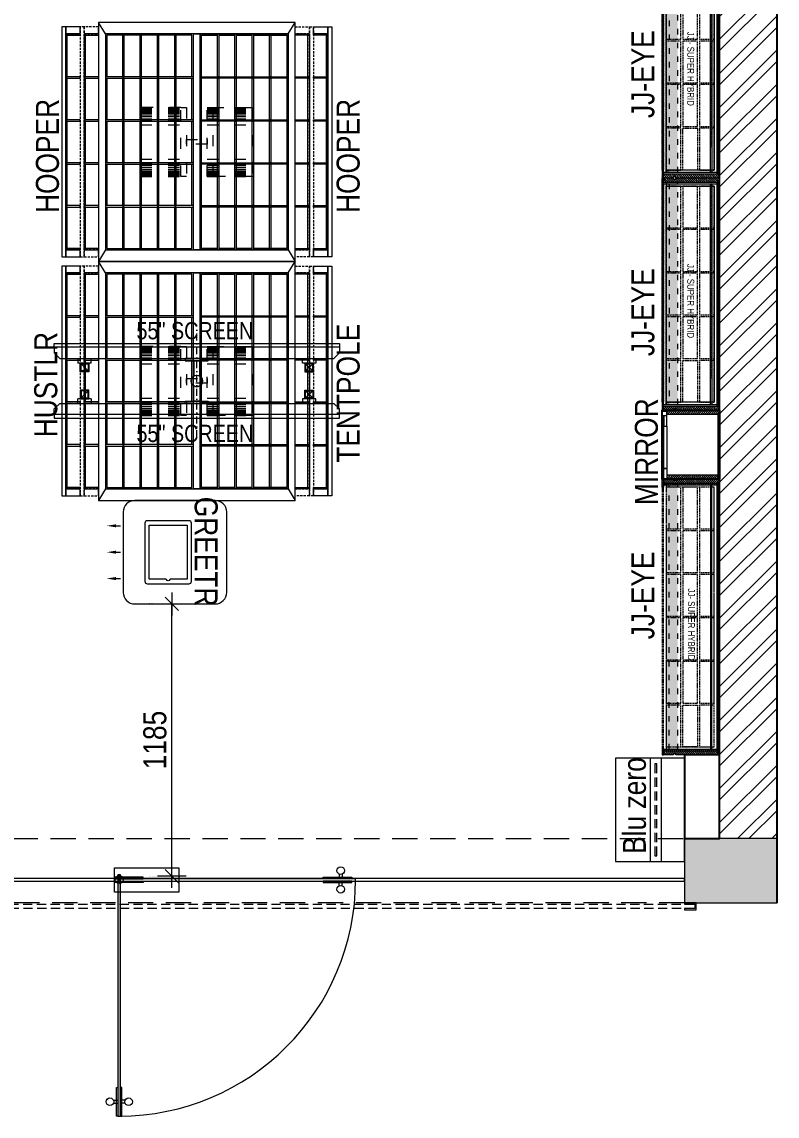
# Model space of a CAD drawing. Header units: millimetres. Extents: x 1020935 to 1026160, y 32717 to 45024.
# Drawn here: x 1022876 to 1026160, y 32717 to 37478 of the extents above; entities that cross this region are included whole.
import ezdxf

# ---------------------------------------------------------------- set-up
doc = ezdxf.new("R2010")
doc.units = ezdxf.units.MM
doc.header["$LTSCALE"] = 40
for name, pattern in [('a_p6_plan_L18$0$HIDDEN', [0.375, 0.25, -0.125]), ('ACAD_ISO03W100', [30, 12, -18]), ('D10_DASHED', [0.75, 0.5, -0.25]), ('DASHDOT2', [0.5, 0.25, -0.125, 0, -0.125]), ('DOT2', [0.125, 0, -0.125]), ('HIDDENX2', [0.75, 0.5, -0.25])]:
    doc.linetypes.add(name, pattern=pattern)
for name, color, linetype, lineweight in [('A-Glazing', 4, 'Continuous', 20), ('A-shutter', 8, 'Continuous', 18), ('beam', 90, 'Continuous', 9), ('Column', 243, 'Continuous', 9), ('column hatch', 5, 'Continuous', 0), ('glass facade', 4, 'Continuous', 5), ('Glazing', 141, 'Continuous', 15), ('LENS-DIM', 252, 'Continuous', 5), ('LENS-FURNITURE', 13, 'Continuous', 9), ('LENS-PARTITION', 21, 'Continuous', 25), ('LENS-TEXT', 31, 'Continuous', 5), ('LENS_TEXT', 31, 'Continuous', 5), ('LK-EQPMT', 3, 'Continuous', 18), ('LK-FF&E FLOOR', 1, 'Continuous', 9), ('LK-FF&E WALL', 1, 'Continuous', 9), ('LK-IT', 3, 'Continuous', 18), ('LN-ELEVATION-1', 81, 'Continuous', 13), ('LN-ELEVATION-2', 103, 'Continuous', 20), ('LN-ELEVATION-3', 125, 'a_p6_plan_L18$0$HIDDEN', 18), ('LN-ELEVATION-4', 145, 'Continuous', 13), ('LN-ELEVATION-5', 167, 'Continuous', 5), ('LN-HATCH', 251, 'Continuous', 0), ('PLANO-TXT', 252, 'Continuous', 5), ('rolling shutter', 1, 'Continuous', 5)]:
    doc.layers.add(name, color=color, linetype=linetype, lineweight=lineweight)
doc.layers.add('A-WALL', color=1, linetype='Continuous')
doc.layers.add('S-DIM', color=7, linetype='Continuous')
doc.styles.add('LK TXT', font='Gill Sans MT Condensed Regular.ttf')
doc.styles.get("Standard").update_dxf_attribs({"font": 'Gill Sans MT Condensed Regular.ttf', "height": 100})
doc.dimstyles.new('LK-MM 200', dxfattribs={"dimscale": 2000, "dimtxt": 0.05, "dimasz": 0.00025, "dimexe": 0.1, "dimexo": 0.0625, "dimgap": 0.045, "dimtad": 1, "dimdec": 0, "dimzin": 0, "dimdsep": 46, "dimtxsty": 'Standard', "dimblk": 'DMLL', "dimblk1": 'DMLL', "dimblk2": 'DMLL', "dimcen": 0.09, "dimclrd": 251, "dimclre": 250, "dimclrt": 256, "dimadec": 0, "dimazin": 0, "dimtfac": 1, "dimtdec": 0, "dimtofl": 0, "dimtmove": 2, "dimatfit": 3, "dimldrblk": 'OPEN90', "dimfxl": 1, "dimtolj": 1, "dimtzin": 0, "dimlwd": 5, "dimlwe": 0, "dimarcsym": 0})
pattern_1 = [(45, (-22641017.7406, 5157647.994), (-4.4901280605, 4.4901280605), [])]
pattern_2 = [(45, (4210053.0415, 1706864.74), (-4.4901280605, 4.4901280605), [])]

# ---------------------------------------------------------------- blocks, each defined once
blk = doc.blocks.new('*U55')
at = {"layer": 'A-shutter', "color": 5, "ltscale": 10}
for points in [[(41033475.7, -1561539.2), (41033475.7, -1561544.2), (41033430.7, -1561544.2), (41033430.7, -1561564.2), (41033475.7, -1561564.2), (41033475.7, -1561569.2), (41033425.7, -1561569.2), (41033425.7, -1561539.2)], [(41037387.3, -1561539.2), (41037387.3, -1561544.2), (41037432.3, -1561544.2), (41037432.3, -1561564.2), (41037387.3, -1561564.2), (41037387.3, -1561569.2), (41037437.3, -1561569.2), (41037437.3, -1561539.2)]]:
    blk.add_lwpolyline(points, close=True, dxfattribs=at)
at = {"layer": 'A-shutter', "color": 5, "linetype": 'HIDDENX2', "ltscale": 2, "true_color": 0x0505ff}
blk.add_lwpolyline([(41033430.7, -1561544.2), (41033430.7, -1561564.2), (41037432.3, -1561564.2), (41037432.3, -1561544.2)], close=True, dxfattribs=at)
blk = doc.blocks.new('A$Cdce450af')
at = {"layer": 'column hatch'}
h = blk.add_hatch(color=8, dxfattribs=at)
h.dxf.hatch_style = 1
h.paths.add_polyline_path([(-897.5, -5714), (-1325.3, -5714), (-1325.3, -6247.4), (-897.5, -6247.4), (-897.5, -5968)])
h.paths.add_polyline_path([(-922.9, -2970.8), (-719.7, -2970.8), (-719.7, -2691.4), (-1325.3, -2691.4), (-1325.3, -3250.2), (-922.9, -3250.2)])
h.paths.add_polyline_path([(3899.1, -5968), (3496.7, -5968), (3496.7, -6247.4), (3899.1, -6247.4)])
h.paths.add_polyline_path([(-719.7, 1804.4), (-1325.3, 1804.4), (-1325.3, 1525), (-719.7, 1525)])
h.paths.add_polyline_path([(-821.3, 5004.8), (-1325.3, 5004.8), (-1325.3, 4725.4), (-821.3, 4725.4)])
at = {"layer": 'LN-HATCH'}
h = blk.add_hatch(dxfattribs=at)
h.set_pattern_fill('ANSI32', color=256, scale=11)
h.set_pattern_definition([(45, (-3040623.59, -68138.07), (-74.087113, 74.087113), []), (45, (-3040574.2, -68138.07), (-74.087113, 74.087113), [])])
h.paths.add_polyline_path([(3899.1, 5131.8), (3649.1, 5131.8), (3649.1, -5968), (3899.1, -5968)])
at = {"layer": 'A-WALL'}
for p, q in [((3649.1, -5968), (3649.1, 5131.8)), ((3899.1, -6247.4), (3899.1, 5131.8))]:
    blk.add_line(p, q, dxfattribs=at)
at = {"layer": 'beam', "linetype": 'a_p6_plan_L18$0$HIDDEN', "lineweight": 5, "ltscale": 11}
blk.add_lwpolyline([(3496.7, -6247.4), (-414.9, -6247.4), (-414.9, -5968), (3496.7, -5968)], close=True, dxfattribs=at)
at = {"layer": 'Column'}
for p, q in [((3899.1, -5968), (3496.7, -5968)), ((3496.7, -5968), (3496.7, -6247.4)), ((3899.1, -5968), (3899.1, -6247.4)), ((3496.7, -6247.4), (3899.1, -6247.4))]:
    blk.add_line(p, q, dxfattribs=at)
at = {"layer": 'glass facade'}
blk.add_lwpolyline([(-414.9, -6153.4), (3496.7, -6153.4), (3497, -6141.4), (-414.9, -6141.4)], close=True, dxfattribs=at)
at = {"layer": 'rolling shutter', "color": 2, "xscale": -1}
blk.add_blockref('*U55', (41036972.4, 1555291.8), dxfattribs=at)
blk = doc.blocks.new('JJ SUPERHYBRID 1010')
h = blk.add_hatch(color=177)
h.dxf.hatch_style = 1
h.paths.add_polyline_path([(992, 68), (25, 68), (25, 18), (992, 18)])
at = {"layer": 'LN-HATCH', "ltscale": 0.5}
h = blk.add_hatch(dxfattribs=at)
h.set_pattern_fill('ANSI31', color=256, scale=2)
h.set_pattern_definition(pattern_1)
h.paths.add_polyline_path([(7, 250), (7, 60), (13, 60), (13, 50), (7, 50), (7, 6), (25, 6), (25, 250)])
h = blk.add_hatch(dxfattribs=at)
h.set_pattern_fill('ANSI31', color=256, scale=2)
h.set_pattern_definition([(45, (-26738022.0714, 3448847.7265), (-4.4901280605, 4.4901280605), [])])
h.paths.add_polyline_path([(1017, 250), (1017, 60), (1011, 60), (1011, 50), (1017, 50), (1017, 6), (999, 6), (999, 250)])
h = blk.add_hatch(dxfattribs=at)
h.set_pattern_fill('ANSI31', color=256, scale=2)
h.set_pattern_definition(pattern_2)
h.paths.add_polyline_path([(882, 210), (32, 210), (32, 216), (882, 216)])
h = blk.add_hatch(dxfattribs=at)
h.set_pattern_fill('ANSI31', color=256, scale=2)
h.set_pattern_definition(pattern_1)
h.paths.add_polyline_path([(35, 6), (35, 0), (7, 0), (7, 6)])
h = blk.add_hatch(dxfattribs=at)
h.set_pattern_fill('ANSI31', color=256, scale=2)
h.set_pattern_definition(pattern_2)
h.paths.add_polyline_path([(42, 6), (42, 0), (7, 0), (7, 6)])
h = blk.add_hatch(dxfattribs=at)
h.set_pattern_fill('ANSI31', color=256, scale=2)
h.set_pattern_definition([(45, (-22640834.7406, 5157647.994), (-4.4901280605, 4.4901280605), [])])
h.paths.add_polyline_path([(982, 6), (982, 0), (1017, 0), (1017, 6)])
h = blk.add_hatch(dxfattribs=at)
h.set_pattern_fill('ANSI31', color=256, scale=2)
h.set_pattern_definition([(45, (4209863.0415, 1706864.74), (-4.4901280605, 4.4901280605), [])])
h.paths.add_polyline_path([(982, 6), (982, 0), (1017, 0), (1017, 6)])
at = {"layer": 'LN-ELEVATION-1', "ltscale": 0.5}
for points in [[(7, 250), (7, 60), (13, 60), (13, 50), (7, 50), (7, 6), (25, 6), (25, 250)], [(7, 250), (7, 60), (13, 60), (13, 50), (7, 50), (7, 6), (32, 6), (32, 250)], [(25, 238), (999, 238), (999, 244), (25, 244)], [(1017, 250), (1017, 60), (1011, 60), (1011, 50), (1017, 50), (1017, 6), (992, 6), (992, 250)], [(1017, 250), (1017, 60), (1011, 60), (1011, 50), (1017, 50), (1017, 6), (999, 6), (999, 250)], [(992, 210), (32, 210), (32, 216), (992, 216)], [(42, 6), (42, 0), (7, 0), (7, 6)], [(42, 6), (42, 0), (7, 0), (7, 6)], [(982, 6), (982, 0), (1017, 0), (1017, 6)], [(982, 6), (982, 0), (1017, 0), (1017, 6)]]:
    blk.add_lwpolyline(points, close=True, dxfattribs=at)
at = {"layer": 'LN-ELEVATION-2', "ltscale": 0.5}
blk.add_lwpolyline([(41.7, 226), (982, 226), (982, 18), (41.7, 18)], close=True, dxfattribs=at)
at = {"layer": 'LN-ELEVATION-3', "ltscale": 0.5}
for p, q in [((999, 250), (25, 250)), ((32, 250), (992, 250)), ((982, 6), (42, 6)), ((42, 6), (982, 6)), ((42, 0), (982, 0)), ((982, 0), (42, 0))]:
    blk.add_line(p, q, dxfattribs=at)
at = {"layer": 'LN-ELEVATION-3', "ltscale": 0.5, "transparency": 33554526}
for points in [[(223.3, 226), (41.7, 226), (41.7, 162), (223.3, 162)], [(413, 226), (231.3, 226), (231.3, 162), (413, 162)], [(602.7, 226), (421, 226), (421, 162), (602.7, 162)], [(792.3, 226), (610.7, 226), (610.7, 162), (792.3, 162)], [(982, 226), (800.3, 226), (800.3, 162), (982, 162)], [(223.3, 154), (41.7, 154), (41.7, 90), (223.3, 90)], [(413, 154), (231.3, 154), (231.3, 90), (413, 90)], [(602.7, 154), (421, 154), (421, 90), (602.7, 90)], [(792.3, 154), (610.7, 154), (610.7, 90), (792.3, 90)], [(982, 90), (800.3, 90), (800.3, 154), (982, 154)], [(223.3, 82), (41.7, 82), (41.7, 18), (223.3, 18)], [(413, 82), (231.3, 82), (231.3, 18), (413, 18)], [(602.7, 82), (421, 82), (421, 18), (602.7, 18)], [(792.3, 82), (610.7, 82), (610.7, 18), (792.3, 18)], [(982, 82), (800.3, 82), (800.3, 18), (982, 18)]]:
    blk.add_lwpolyline(points, close=True, dxfattribs=at)
at = {"layer": 'LN-ELEVATION-4', "linetype": 'ACAD_ISO03W100', "ltscale": 0.05}
for points in [[(992, 68), (25, 68), (25, 18), (992, 18)], [(32, 30), (992, 30), (992, 18), (32, 18)]]:
    blk.add_lwpolyline(points, close=True, dxfattribs=at)
at = {"ltscale": 0.5, "insert": (380.5, 139.3), "char_height": 30, "attachment_point": 1}
blk.add_mtext_dynamic_manual_height_columns('\\pt120;JJ - SUPER HYBRID', width=526.835, gutter_width=500, heights=[0], dxfattribs=at)
blk = doc.blocks.new('BLUE ZERO')
at = {"layer": 'LENS-FURNITURE', "ltscale": 0.5}
for points in [[(86206.7, 120883.4), (86206.7, 120433.4), (85906.7, 120433.4), (85906.7, 120883.4)], [(86106.7, 120883.4), (86106.7, 120433.4), (86056.7, 120433.4), (86056.7, 120883.4)]]:
    blk.add_lwpolyline(points, close=True, dxfattribs=at)
at = {"layer": 'LENS-FURNITURE', "linetype": 'D10_DASHED', "ltscale": 2}
blk.add_lwpolyline([(86085.7, 120858.4), (86085.7, 120458.4), (86077.7, 120458.4), (86077.7, 120858.4)], close=True, dxfattribs=at)
blk = doc.blocks.new('ffgd')
at = {"layer": 'LN-ELEVATION-4', "linetype": 'ACAD_ISO03W100', "ltscale": 0.1}
blk.add_lwpolyline([(0, 47.3), (0, -41.5), (-20, -41.5), (-20, 47.3)], close=True, dxfattribs=at)
at = {"layer": 'LN-ELEVATION-5', "linetype": 'ACAD_ISO03W100', "ltscale": 0.1}
for p, q in [((-159.9, 246.9), (-159.9, 47.3)), ((-159.7, 246.9), (-159.7, 47.3)), ((-159.4, 246.9), (-159.4, 47.3)), ((-159, 246.9), (-159, 47.3)), ((-158.5, 246.9), (-158.5, 47.3)), ((-157.9, 246.9), (-157.9, 47.3)), ((-157.1, 246.9), (-157.1, 47.3)), ((-156.1, 246.9), (-156.1, 47.3)), ((-154.1, 246.9), (-154.1, 47.3)), ((-151.1, 246.9), (-151.1, 47.3)), ((-146.1, 246.9), (-146.1, 47.3)), ((-141.1, 246.9), (-141.1, 47.3)), ((-135.1, 246.9), (-135.1, 47.3)), ((-128.1, 246.9), (-128.1, 47.3)), ((-120.1, 246.9), (-120.1, 47.3)), ((-111.1, 246.9), (-111.1, 47.3)), ((-102.1, 246.9), (-102.1, 47.3)), ((-85, 246.9), (-85, 47.3)), ((65, 246.9), (65, 47.3)), ((82.1, 246.9), (82.1, 47.3)), ((91.1, 246.9), (91.1, 47.3)), ((100.1, 246.9), (100.1, 47.3)), ((108.1, 246.9), (108.1, 47.3)), ((115.1, 246.9), (115.1, 47.3)), ((121.1, 246.9), (121.1, 47.3)), ((126.1, 246.9), (126.1, 47.3)), ((131.1, 246.9), (131.1, 47.3)), ((134.1, 246.9), (134.1, 47.3)), ((136.1, 246.9), (136.1, 47.3)), ((137.1, 246.9), (137.1, 47.3)), ((137.9, 246.9), (137.9, 47.3)), ((138.5, 246.9), (138.5, 47.3)), ((139, 246.9), (139, 47.3)), ((139.4, 246.9), (139.4, 47.3)), ((139.7, 246.9), (139.7, 47.3)), ((139.9, 246.9), (139.9, 47.3)), ((-159.9, -41.5), (-159.9, -241.1)), ((-159.7, -41.5), (-159.7, -241.1)), ((-159.4, -41.5), (-159.4, -241.1)), ((-159, -41.5), (-159, -241.1)), ((-158.5, -41.5), (-158.5, -241.1)), ((-157.9, -41.5), (-157.9, -241.1)), ((-157.1, -41.5), (-157.1, -241.1)), ((-156.1, -41.5), (-156.1, -241.1)), ((-154.1, -41.5), (-154.1, -241.1)), ((-151.1, -41.5), (-151.1, -241.1)), ((-146.1, -41.5), (-146.1, -241.1)), ((-141.1, -41.5), (-141.1, -241.1)), ((-135.1, -41.5), (-135.1, -241.1)), ((-128.1, -41.5), (-128.1, -241.1)), ((-120.1, -41.5), (-120.1, -241.1)), ((-111.1, -41.5), (-111.1, -241.1)), ((-102.1, -41.5), (-102.1, -241.1)), ((-85, -41.5), (-85, -241.1)), ((65, -41.5), (65, -241.1)), ((82.1, -41.5), (82.1, -241.1)), ((91.1, -41.5), (91.1, -241.1)), ((100.1, -41.5), (100.1, -241.1)), ((108.1, -41.5), (108.1, -241.1)), ((115.1, -41.5), (115.1, -241.1)), ((121.1, -41.5), (121.1, -241.1)), ((126.1, -41.5), (126.1, -241.1)), ((131.1, -41.5), (131.1, -241.1)), ((134.1, -41.5), (134.1, -241.1)), ((136.1, -41.5), (136.1, -241.1)), ((137.1, -41.5), (137.1, -241.1)), ((137.9, -41.5), (137.9, -241.1)), ((138.5, -41.5), (138.5, -241.1)), ((139, -41.5), (139, -241.1)), ((139.4, -41.5), (139.4, -241.1)), ((139.7, -41.5), (139.7, -241.1)), ((139.9, -41.5), (139.9, -241.1))]:
    blk.add_line(p, q, dxfattribs=at)
for points in [[(140, 73), (140, 246.9), (-160, 246.9), (-160, 73)], [(140, -67.1), (140, -241.1), (-160, -241.1), (-160, -67.1)]]:
    blk.add_lwpolyline(points, dxfattribs=at)
for points in [[(140, 73), (140, 47.3), (-160, 47.3), (-160, 73)], [(140, -41.5), (140, -67.1), (-160, -67.1), (-160, -41.5)]]:
    blk.add_lwpolyline(points, close=True, dxfattribs=at)
blk = doc.blocks.new('EURO 1040 x 1175')
at = {"layer": 'LN-ELEVATION-1'}
for points in [[(-470, -327.4), (470, -327.4), (470, 467.6), (-470, 467.6)], [(-470, 85.1), (470, 85.1), (470, 467.6), (-470, 467.6)], [(-283.2, 85.1), (-277.2, 85.1), (-277.2, 467.6), (-283.2, 467.6)], [(-96.4, 85.1), (-90.4, 85.1), (-90.4, 467.6), (-96.4, 467.6)], [(90.4, 85.1), (96.4, 85.1), (96.4, 467.6), (90.4, 467.6)], [(277.2, 85.1), (283.2, 85.1), (283.2, 467.6), (277.2, 467.6)], [(-470, 386.6), (-283.2, 386.6), (-283.2, 392.6), (-470, 392.6)], [(-277.2, 386.6), (-96.4, 386.6), (-96.4, 392.6), (-277.2, 392.6)], [(-90.4, 386.6), (90.4, 386.6), (90.4, 392.6), (-90.4, 392.6)], [(96.4, 386.6), (277.2, 386.6), (277.2, 392.6), (96.4, 392.6)], [(283.2, 386.6), (470, 386.6), (470, 392.6), (283.2, 392.6)], [(-470, 311.2), (-283.2, 311.2), (-283.2, 317.2), (-470, 317.2)], [(-277.2, 311.2), (-96.4, 311.2), (-96.4, 317.2), (-277.2, 317.2)], [(-90.4, 311.2), (90.4, 311.2), (90.4, 317.2), (-90.4, 317.2)], [(96.4, 311.2), (277.2, 311.2), (277.2, 317.2), (96.4, 317.2)], [(283.2, 311.2), (470, 311.2), (470, 317.2), (283.2, 317.2)], [(-470, 235.8), (-283.2, 235.8), (-283.2, 241.8), (-470, 241.8)], [(-277.2, 235.8), (-96.4, 235.8), (-96.4, 241.8), (-277.2, 241.8)], [(-90.4, 235.8), (90.4, 235.8), (90.4, 241.8), (-90.4, 241.8)], [(96.4, 235.8), (277.2, 235.8), (277.2, 241.8), (96.4, 241.8)], [(283.2, 235.8), (470, 235.8), (470, 241.8), (283.2, 241.8)], [(-470, 160.4), (-283.2, 160.4), (-283.2, 166.4), (-470, 166.4)], [(-277.2, 160.4), (-96.4, 160.4), (-96.4, 166.4), (-277.2, 166.4)], [(-90.4, 160.4), (90.4, 160.4), (90.4, 166.4), (-90.4, 166.4)], [(96.4, 160.4), (277.2, 160.4), (277.2, 166.4), (96.4, 166.4)], [(283.2, 160.4), (470, 160.4), (470, 166.4), (283.2, 166.4)], [(-470, 85.1), (470, 85.1), (470, 55.1), (-470, 55.1)], [(-470, 55.1), (470, 55.1), (470, -327.4), (-470, -327.4)], [(-283.2, 55.1), (-277.2, 55.1), (-277.2, -327.4), (-283.2, -327.4)], [(-96.4, 55.1), (-90.4, 55.1), (-90.4, -327.4), (-96.4, -327.4)], [(90.4, 55.1), (96.4, 55.1), (96.4, -327.4), (90.4, -327.4)], [(277.2, 55.1), (283.2, 55.1), (283.2, -327.4), (277.2, -327.4)], [(-470, -20.3), (-283.2, -20.3), (-283.2, -26.3), (-470, -26.3)], [(-277.2, -20.3), (-96.4, -20.3), (-96.4, -26.3), (-277.2, -26.3)], [(-90.4, -20.3), (90.4, -20.3), (90.4, -26.3), (-90.4, -26.3)], [(96.4, -20.3), (277.2, -20.3), (277.2, -26.3), (96.4, -26.3)], [(283.2, -20.3), (470, -20.3), (470, -26.3), (283.2, -26.3)], [(-470, -95.7), (-283.2, -95.7), (-283.2, -101.7), (-470, -101.7)], [(-277.2, -95.7), (-96.4, -95.7), (-96.4, -101.7), (-277.2, -101.7)], [(-90.4, -95.7), (90.4, -95.7), (90.4, -101.7), (-90.4, -101.7)], [(96.4, -95.7), (277.2, -95.7), (277.2, -101.7), (96.4, -101.7)], [(283.2, -95.7), (470, -95.7), (470, -101.7), (283.2, -101.7)], [(-470, -171.1), (-283.2, -171.1), (-283.2, -177.1), (-470, -177.1)], [(-277.2, -171.1), (-96.4, -171.1), (-96.4, -177.1), (-277.2, -177.1)], [(-90.4, -171.1), (90.4, -171.1), (90.4, -177.1), (-90.4, -177.1)], [(96.4, -171.1), (277.2, -171.1), (277.2, -177.1), (96.4, -177.1)], [(283.2, -171.1), (470, -171.1), (470, -177.1), (283.2, -177.1)], [(-470, -246.4), (-283.2, -246.4), (-283.2, -252.4), (-470, -252.4)], [(-277.2, -246.4), (-96.4, -246.4), (-96.4, -252.4), (-277.2, -252.4)], [(-90.4, -246.4), (90.4, -246.4), (90.4, -252.4), (-90.4, -252.4)], [(96.4, -246.4), (277.2, -246.4), (277.2, -252.4), (96.4, -252.4)], [(283.2, -246.4), (470, -246.4), (470, -252.4), (283.2, -252.4)]]:
    blk.add_lwpolyline(points, close=True, dxfattribs=at)
for points in [[(-283.2, 461.6), (-464, 461.6), (-464, 317.2)], [(-96.4, 461.6), (-277.2, 461.6)], [(90.4, 461.6), (-90.4, 461.6)], [(277.2, 461.6), (96.4, 461.6)], [(464, 317.2), (464, 461.6), (283.2, 461.6)], [(-464, 311.2), (-464, 241.8)], [(464, 241.8), (464, 311.2)], [(-464, 235.8), (-464, 166.4)], [(464, 166.4), (464, 235.8)], [(-464, 160.4), (-464, 91.1), (-283.2, 91.1)], [(283.2, 91.1), (464, 91.1), (464, 160.4)], [(-464, -20.3), (-464, 49.1), (-283.2, 49.1)], [(-277.2, 91.1), (-96.4, 91.1)], [(-277.2, 49.1), (-96.4, 49.1)], [(-90.4, 91.1), (90.4, 91.1)], [(-90.4, 49.1), (90.4, 49.1)], [(96.4, 91.1), (277.2, 91.1)], [(96.4, 49.1), (277.2, 49.1)], [(283.2, 49.1), (464, 49.1), (464, -20.3)], [(-464, -95.7), (-464, -26.3)], [(464, -26.3), (464, -95.7)], [(-464, -171.1), (-464, -101.7)], [(464, -101.7), (464, -171.1)], [(-283.2, -321.4), (-464, -321.4), (-464, -177.1)], [(464, -177.1), (464, -321.4), (283.2, -321.4)], [(-96.4, -321.4), (-277.2, -321.4)], [(90.4, -321.4), (-90.4, -321.4)], [(277.2, -321.4), (96.4, -321.4)]]:
    blk.add_lwpolyline(points, dxfattribs=at)
at = {"layer": 'LN-ELEVATION-2'}
blk.add_lwpolyline([(-520, -357.4), (520, -357.4), (520, 497.6), (-520, 497.6)], close=True, dxfattribs=at)
for points in [[(-470, 467.6), (-520, 497.6)], [(470, 467.6), (520, 497.6)], [(-470, -327.4), (-520, -357.4)], [(470, -327.4), (520, -357.4)]]:
    blk.add_lwpolyline(points, dxfattribs=at)
at = {"layer": 'LN-ELEVATION-3'}
for points in [[(-500, 559.6), (500, 559.6), (500, 577.6), (-500, 577.6)], [(-500, 497.6), (-470, 497.6), (-470, 559.6), (-500, 559.6)], [(470, 497.6), (500, 497.6), (500, 559.6), (470, 559.6)], [(-500, -357.4), (-470, -357.4), (-470, -419.4), (-500, -419.4)], [(470, -357.4), (500, -357.4), (500, -419.4), (470, -419.4)], [(-500, -419.4), (500, -419.4), (500, -437.4), (-500, -437.4)]]:
    blk.add_lwpolyline(points, close=True, dxfattribs=at)
at = {"layer": 'LN-ELEVATION-4'}
for points in [[(-500, 639.6), (500, 639.6), (500, 657.6), (-500, 657.6)], [(-500, 577.6), (-470, 577.6), (-470, 639.6), (-500, 639.6)], [(470, 577.6), (500, 577.6), (500, 639.6), (470, 639.6)], [(-470, 497.6), (-464, 497.6), (-464, 559.6), (-470, 559.6)], [(-464, 553.6), (-283.2, 553.6), (-283.2, 559.6), (-464, 559.6)], [(-283.2, 497.6), (-277.2, 497.6), (-277.2, 559.6), (-283.2, 559.6)], [(-277.2, 553.6), (-96.4, 553.6), (-96.4, 559.6), (-277.2, 559.6)], [(-96.4, 497.6), (-90.4, 497.6), (-90.4, 559.6), (-96.4, 559.6)], [(-90.4, 553.6), (90.4, 553.6), (90.4, 559.6), (-90.4, 559.6)], [(90.4, 497.6), (96.4, 497.6), (96.4, 559.6), (90.4, 559.6)], [(96.4, 553.6), (277.2, 553.6), (277.2, 559.6), (96.4, 559.6)], [(277.2, 497.6), (283.2, 497.6), (283.2, 559.6), (277.2, 559.6)], [(283.2, 553.6), (464, 553.6), (464, 559.6), (283.2, 559.6)], [(464, 497.6), (470, 497.6), (470, 559.6), (464, 559.6)], [(-470, -357.4), (-464, -357.4), (-464, -419.4), (-470, -419.4)], [(-283.2, -357.4), (-277.2, -357.4), (-277.2, -419.4), (-283.2, -419.4)], [(-96.4, -357.4), (-90.4, -357.4), (-90.4, -419.4), (-96.4, -419.4)], [(90.4, -357.4), (96.4, -357.4), (96.4, -419.4), (90.4, -419.4)], [(277.2, -357.4), (283.2, -357.4), (283.2, -419.4), (277.2, -419.4)], [(464, -357.4), (470, -357.4), (470, -419.4), (464, -419.4)], [(-464, -413.4), (-283.2, -413.4), (-283.2, -419.4), (-464, -419.4)], [(-277.2, -413.4), (-96.4, -413.4), (-96.4, -419.4), (-277.2, -419.4)], [(-90.4, -413.4), (90.4, -413.4), (90.4, -419.4), (-90.4, -419.4)], [(96.4, -413.4), (277.2, -413.4), (277.2, -419.4), (96.4, -419.4)], [(283.2, -413.4), (464, -413.4), (464, -419.4), (283.2, -419.4)], [(-500, -437.4), (-470, -437.4), (-470, -499.4), (-500, -499.4)], [(470, -437.4), (500, -437.4), (500, -499.4), (470, -499.4)], [(-500, -499.4), (500, -499.4), (500, -517.4), (-500, -517.4)]]:
    blk.add_lwpolyline(points, close=True, dxfattribs=at)
at = {"layer": 'LN-ELEVATION-5'}
for points in [[(-470, 577.6), (-464, 577.6), (-464, 639.6), (-470, 639.6)], [(-464, 633.6), (-283.2, 633.6), (-283.2, 639.6), (-464, 639.6)], [(-283.2, 577.6), (-277.2, 577.6), (-277.2, 639.6), (-283.2, 639.6)], [(-277.2, 633.6), (-96.4, 633.6), (-96.4, 639.6), (-277.2, 639.6)], [(-96.4, 577.6), (-90.4, 577.6), (-90.4, 639.6), (-96.4, 639.6)], [(-90.4, 633.6), (90.4, 633.6), (90.4, 639.6), (-90.4, 639.6)], [(90.4, 577.6), (96.4, 577.6), (96.4, 639.6), (90.4, 639.6)], [(96.4, 633.6), (277.2, 633.6), (277.2, 639.6), (96.4, 639.6)], [(277.2, 577.6), (283.2, 577.6), (283.2, 639.6), (277.2, 639.6)], [(283.2, 633.6), (464, 633.6), (464, 639.6), (283.2, 639.6)], [(464, 577.6), (470, 577.6), (470, 639.6), (464, 639.6)], [(-470, -437.4), (-464, -437.4), (-464, -499.4), (-470, -499.4)], [(-283.2, -437.4), (-277.2, -437.4), (-277.2, -499.4), (-283.2, -499.4)], [(-96.4, -437.4), (-90.4, -437.4), (-90.4, -499.4), (-96.4, -499.4)], [(90.4, -437.4), (96.4, -437.4), (96.4, -499.4), (90.4, -499.4)], [(277.2, -437.4), (283.2, -437.4), (283.2, -499.4), (277.2, -499.4)], [(464, -437.4), (470, -437.4), (470, -499.4), (464, -499.4)], [(-464, -493.4), (-283.2, -493.4), (-283.2, -499.4), (-464, -499.4)], [(-277.2, -493.4), (-96.4, -493.4), (-96.4, -499.4), (-277.2, -499.4)], [(-90.4, -493.4), (90.4, -493.4), (90.4, -499.4), (-90.4, -499.4)], [(96.4, -493.4), (277.2, -493.4), (277.2, -499.4), (96.4, -499.4)], [(283.2, -493.4), (464, -493.4), (464, -499.4), (283.2, -499.4)]]:
    blk.add_lwpolyline(points, close=True, dxfattribs=at)
at = {"layer": 'LENS-DIM'}
blk.add_blockref('ffgd', (10, 67.1), dxfattribs=at)
blk = doc.blocks.new('GREETR 450x450')
at = {"layer": 'LN-ELEVATION-1', "linetype": 'ByBlock', "lineweight": -2}
for p, q in [((481.3, 339.7), (461, 339.7)), ((481.3, 225), (461, 225)), ((481.3, 110.3), (461, 110.3))]:
    blk.add_line(p, q, dxfattribs=at)
at = {"layer": 'LN-ELEVATION-1'}
for points in [[(355.5, 98.3), (355.5, 352.3, 0.414214), (345.5, 362.3), (163.5, 362.3, 0.414214), (153.5, 352.3), (153.5, 98.3, 0.414214), (163.5, 88.3), (345.5, 88.3, 0.414214)], [(264, 342.8), (336.5, 342.8), (336.5, 107.8), (172.5, 107.8), (172.5, 342.8), (245, 342.8, 0.327538), (246.9, 344.2, -0.733799), (262.1, 344.2, 0.327538)]]:
    blk.add_lwpolyline(points, format="xyb", close=True, dxfattribs=at)
at = {"layer": 'LN-ELEVATION-1', "linetype": 'ByBlock', "lineweight": -2}
for points in [[(481.3, 346.4), (481.3, 333.1), (521.3, 339.7)], [(481.3, 231.7), (481.3, 218.3), (521.3, 225)], [(481.3, 116.9), (481.3, 103.6), (521.3, 110.3)]]:
    blk.add_solid(points, dxfattribs=at)
at = {"layer": 'LN-ELEVATION-2'}
blk.add_lwpolyline([(50, 0), (400, 0, 0.414214), (450, 50), (450, 400, 0.414214), (400, 450), (50, 450, 0.414214), (0, 400), (0, 50, 0.414214)], format="xyb", close=True, dxfattribs=at)
blk = doc.blocks.new('55INCH')
at = {"layer": 'LK-EQPMT', "ltscale": 12}
for p, q in [((2111558.8, 1135690.5), (2111583.2, 1135690.5)), ((2111583.2, 1135690.5), (2111607.7, 1135666)), ((2111607.7, 1134473.9), (2111607.7, 1135666)), ((2111607.7, 1135587.9), (2111627.2, 1135587.9)), ((2111627.2, 1135587.9), (2111627.2, 1135529.3)), ((2111627.2, 1135529.3), (2111607.7, 1135529.3)), ((2111627.2, 1134610.6), (2111607.7, 1134610.6)), ((2111627.2, 1134610.6), (2111627.2, 1134552)), ((2111607.7, 1134552), (2111627.2, 1134552)), ((2111558.8, 1134449.5), (2111583.2, 1134449.5)), ((2111583.2, 1134449.5), (2111607.7, 1134473.9))]:
    blk.add_line(p, q, dxfattribs=at)
at = {"layer": 'LK-EQPMT'}
for p, q in [((2111661.6, 1135543.3), (2111631, 1135573.9)), ((2111661.6, 1135573.9), (2111631, 1135543.3)), ((2111661.6, 1134597.1), (2111631, 1134566.5))]:
    blk.add_line(p, q, dxfattribs=at)
at = {"layer": 'LK-EQPMT', "ltscale": 12}
blk.add_lwpolyline([(2111542.6, 1135690.5), (2111558.8, 1135690.5), (2111558.8, 1134449.5), (2111542.6, 1134449.5)], close=True, dxfattribs=at)
at = {"layer": 'LK-EQPMT'}
for points in [[(2111627.2, 1135577.7), (2111627.2, 1135539.5), (2111665.4, 1135539.5), (2111665.4, 1135577.7)], [(2111631, 1135573.9), (2111631, 1135543.3), (2111661.6, 1135543.3), (2111661.6, 1135573.9)], [(2111627.2, 1134562.7), (2111627.2, 1134600.9), (2111665.4, 1134600.9), (2111665.4, 1134562.7)], [(2111631, 1134566.5), (2111631, 1134597.1), (2111661.6, 1134597.1), (2111661.6, 1134566.5)]]:
    blk.add_lwpolyline(points, close=True, dxfattribs=at)
blk = doc.blocks.new('Entrance Door')
at = {"layer": 'Glazing', "ltscale": 111}
blk.add_hatch(color=256, dxfattribs=at).paths.add_polyline_path([(18, -34.8), (18, -1235), (30, -1235), (30, -34.8)])
at = {"layer": 'Glazing'}
for p, q in [((30, -54.2), (18, -66.2)), ((1117.8, -31.3), (1117.8, -54.3)), ((1132.8, -31.3), (1132.8, -54.3)), ((1117.8, -89.2), (1117.8, -66.3)), ((1132.8, -89.2), (1132.8, -66.3))]:
    blk.add_line(p, q, dxfattribs=at)
at = {"layer": 'Glazing', "ltscale": 44}
for p, q in [((-4.9, -1156.3), (18, -1156.3)), ((-4.9, -1171.3), (18, -1171.3)), ((52.9, -1156.3), (30, -1156.3)), ((52.9, -1171.3), (30, -1171.3))]:
    blk.add_line(p, q, dxfattribs=at)
at = {"layer": 'Glazing'}
for points in [[(320, -120.5), (0, -120.5), (0, 0), (320, 0)], [(0, -54.2), (142.5, -54.2), (142.5, -46.8), (0, -46.8)], [(1180.8, -54.3), (1038.3, -54.3), (1038.3, -46.8), (1180.8, -46.8)], [(0, -66.2), (142.5, -66.2), (142.5, -73.7), (0, -73.7)], [(1180.8, -66.3), (1038.3, -66.3), (1038.3, -73.8), (1180.8, -73.8)]]:
    blk.add_lwpolyline(points, close=True, dxfattribs=at)
at = {"layer": 'Glazing', "ltscale": 222}
blk.add_lwpolyline([(-1.5, -66.2), (1198.8, -66.2), (1198.8, -54.2), (-1.5, -54.2)], close=True, dxfattribs=at)
at = {"layer": 'Glazing', "ltscale": 111}
blk.add_lwpolyline([(18, -34.8), (18, -1235), (30, -1235), (30, -34.8)], close=True, dxfattribs=at)
at = {"layer": 'Glazing', "ltscale": 44}
for points in [[(18, -1092.5), (18, -1235), (10.5, -1235), (10.5, -1092.5)], [(30, -1092.5), (30, -1235), (37.5, -1235), (37.5, -1092.5)]]:
    blk.add_lwpolyline(points, close=True, dxfattribs=at)
at = {"layer": 'Glazing'}
for centre, radius in [((1125.3, -13.9), 19), ((24, -58.7), 19.8), ((1125.3, -106.6), 19)]:
    blk.add_circle(centre, radius, dxfattribs=at)
at = {"layer": 'Glazing', "ltscale": 44}
for centre in [(-22.4, -1163.8), (70.4, -1163.8)]:
    blk.add_circle(centre, 19, dxfattribs=at)
at = {"layer": 'Glazing', "ltscale": 222}
blk.add_arc((24, -60.2), 1174.8, 270, 359.9996, dxfattribs=at)
blk = doc.blocks.new('DMLL')
at = {"layer": 'LENS-DIM', "color": 1}
for p, q in [((0, 125), (0, -125)), ((100, 0), (-100, 0)), ((58.4, 58.4), (-58.4, -58.4))]:
    blk.add_line(p, q, dxfattribs=at)
blk = doc.blocks.new('*D56')
at = {"layer": 'Defpoints', "color": 0, "transparency": 16777216}
for p in [(1023527.7, 34945.5), (1023613.1, 34945.5), (1023644.2, 33760.7)]:
    blk.add_point(p, dxfattribs=at)
at = {"layer": 'S-DIM', "color": 250, "linetype": 'DOT2', "lineweight": 0, "transparency": 16777216}
for p, q in [((1023513.1, 34945.5), (1023427.7, 34945.5)), ((1023544.2, 33760.7), (1023427.7, 33760.7))]:
    blk.add_line(p, q, dxfattribs=at)
at = {"layer": 'S-DIM', "color": 251, "lineweight": 5, "transparency": 16777216}
blk.add_line((1023527.7, 33761.2), (1023527.7, 34945), dxfattribs=at)
at = {"layer": 'S-DIM', "color": 251, "lineweight": 5, "transparency": 16777216, "xscale": 0.5, "yscale": 0.5, "zscale": 0.5}
for p, rotation in [((1023527.7, 34945.5), 90), ((1023527.7, 33760.7), 270)]:
    blk.add_blockref('DMLL', p, dxfattribs=dict(at, rotation=rotation))
at = {"layer": 'S-DIM', "transparency": 16777216, "insert": (1023454.5, 34353.1), "char_height": 100, "attachment_point": 5, "rotation": 90}
blk.add_mtext('\\A1;1185', dxfattribs=at)
blk = doc.blocks.new('_Open90')
at = {"color": 0, "linetype": 'ByBlock', "lineweight": -2}
for p, q in [((0, 0), (-1, 0)), ((-0.5, 0.5), (0, 0)), ((0, 0), (-0.5, -0.5))]:
    blk.add_line(p, q, dxfattribs=at)
blk = doc.blocks.new('MIRROR')
at = {"layer": 'LN-HATCH', "ltscale": 0.5}
h = blk.add_hatch(dxfattribs=at)
h.set_pattern_fill('ANSI31', color=256, scale=2)
h.set_pattern_definition([(45, (4060433.7416, 1708720.787), (-4.4901280605, 4.4901280605), [])])
h.paths.add_polyline_path([(212.9, 101.3), (230.9, 101.3), (230.9, -127.7), (212.9, -127.7)])
h.paths.add_polyline_path([(230.9, 95.3), (494.9, 95.3), (494.9, 101.3), (230.9, 101.3)])
h.paths.add_polyline_path([(512.9, 101.3), (494.9, 101.3), (494.9, -127.7), (512.9, -127.7)])
at = {"layer": 'Defpoints'}
blk.add_lwpolyline([(512.9, 101.3), (212.9, 101.3), (212.9, -148.7), (512.9, -148.7)], close=True, dxfattribs=at)
at = {"layer": 'LN-ELEVATION-1'}
for points in [[(212.9, 101.3), (230.9, 101.3), (230.9, -127.7), (212.9, -127.7)], [(230.9, 95.3), (494.9, 95.3), (494.9, 101.3), (230.9, 101.3)], [(512.9, 101.3), (494.9, 101.3), (494.9, -127.7), (512.9, -127.7)], [(259.9, -141.7), (259.9, -127.7), (214.9, -127.7), (214.9, -148.7), (223.9, -148.7), (223.9, -147.2), (216.4, -147.2), (216.4, -141.7)], [(442.9, -141.7), (442.9, -127.7), (487.9, -127.7), (487.9, -148.7), (478.9, -148.7), (478.9, -147.2), (486.4, -147.2), (486.4, -141.7)], [(504.9, -148.7), (504.9, -147.2), (509.4, -147.2), (509.4, -129.2), (487.9, -129.2), (487.9, -127.7), (510.9, -127.7), (510.9, -148.7)]]:
    blk.add_lwpolyline(points, close=True, dxfattribs=at)
at = {"layer": 'LN-ELEVATION-2', "color": 4, "lineweight": 0}
blk.add_lwpolyline([(216.4, -141.7), (486.4, -141.7), (486.4, -147.2), (216.4, -147.2)], close=True, dxfattribs=at)
at = {"layer": 'LN-ELEVATION-2'}
blk.add_lwpolyline([(259.9, -141.7), (442.9, -141.7), (442.9, -127.7), (259.9, -127.7)], close=True, dxfattribs=at)
at = {"layer": 'LN-ELEVATION-4', "ltscale": 0.5}
blk.add_line((478.9, -148.7), (223.9, -148.7), dxfattribs=at)
blk = doc.blocks.new('A$C938eadad')
h = blk.add_hatch(color=177)
h.dxf.hatch_style = 1
h.paths.add_polyline_path([(1182, 68), (32, 68), (32, 18), (1182, 18)])
at = {"layer": 'LN-HATCH', "ltscale": 0.5}
h = blk.add_hatch(dxfattribs=at)
h.set_pattern_fill('ANSI31', color=256, scale=2)
h.set_pattern_definition([(45, (4097602.2716, 1708830.267), (-4.4901280605, 4.4901280605), [])])
h.paths.add_polyline_path([(1207, 250), (1207, 60), (1201, 60), (1201, 50), (1207, 50), (1207, 6), (1182, 6), (1182, 250)])
h.paths.add_polyline_path([(32, 210), (1182, 210), (1182, 216), (32, 216)])
h.paths.add_polyline_path([(1172, 6), (1172, 0), (1207, 0), (1207, 6)])
h.paths.add_polyline_path([(7, 250), (7, 60), (13, 60), (13, 50), (7, 50), (7, 6), (32, 6), (32, 250)])
h.paths.add_polyline_path([(42, 6), (42, 0), (7, 0), (7, 6)])
at = {"layer": 'LN-ELEVATION-1', "ltscale": 0.5}
for points in [[(7, 250), (7, 60), (13, 60), (13, 50), (7, 50), (7, 6), (25, 6), (25, 250)], [(7, 250), (7, 60), (13, 60), (13, 50), (7, 50), (7, 6), (32, 6), (32, 250)], [(25, 238), (1189, 238), (1189, 244), (25, 244)], [(1207, 250), (1207, 60), (1201, 60), (1201, 50), (1207, 50), (1207, 6), (1182, 6), (1182, 250)], [(1207, 250), (1207, 60), (1201, 60), (1201, 50), (1207, 50), (1207, 6), (1189, 6), (1189, 250)], [(32, 210), (1182, 210), (1182, 216), (32, 216)], [(42, 6), (42, 0), (7, 0), (7, 6)], [(42, 6), (42, 0), (7, 0), (7, 6)], [(1172, 6), (1172, 0), (1207, 0), (1207, 6)], [(1172, 6), (1172, 0), (1207, 0), (1207, 6)]]:
    blk.add_lwpolyline(points, close=True, dxfattribs=at)
at = {"layer": 'LN-ELEVATION-3', "ltscale": 0.5}
for p, q in [((1189, 250), (25, 250)), ((1182, 250), (32, 250)), ((1172, 6), (42, 6)), ((1172, 6), (42, 6)), ((42, 0), (1172, 0)), ((42, 0), (1172, 0))]:
    blk.add_line(p, q, dxfattribs=at)
blk.add_lwpolyline([(1172, 226), (42, 226), (42, 18), (1172, 18)], close=True, dxfattribs=at)
at = {"layer": 'LN-ELEVATION-3', "ltscale": 0.5, "transparency": 33554526}
for points in [[(223.7, 226), (42, 226), (42, 162), (223.7, 162)], [(413.3, 226), (231.7, 226), (231.7, 162), (413.3, 162)], [(603, 226), (421.3, 226), (421.3, 162), (603, 162)], [(792.7, 226), (611, 226), (611, 162), (792.7, 162)], [(982.3, 226), (800.7, 226), (800.7, 162), (982.3, 162)], [(1172, 226), (990.3, 226), (990.3, 162), (1172, 162)], [(223.7, 154), (42, 154), (42, 90), (223.7, 90)], [(413.3, 154), (231.7, 154), (231.7, 90), (413.3, 90)], [(603, 154), (421.3, 154), (421.3, 90), (603, 90)], [(792.7, 154), (611, 154), (611, 90), (792.7, 90)], [(982.3, 154), (800.7, 154), (800.7, 90), (982.3, 90)], [(1172, 90), (990.3, 90), (990.3, 154), (1172, 154)], [(223.7, 82), (42, 82), (42, 18), (223.7, 18)], [(413.3, 82), (231.7, 82), (231.7, 18), (413.3, 18)], [(603, 82), (421.3, 82), (421.3, 18), (603, 18)], [(792.7, 82), (611, 82), (611, 18), (792.7, 18)], [(982.3, 82), (800.7, 82), (800.7, 18), (982.3, 18)], [(1172, 82), (990.3, 82), (990.3, 18), (1172, 18)]]:
    blk.add_lwpolyline(points, close=True, dxfattribs=at)
at = {"layer": 'LN-ELEVATION-4', "linetype": 'ACAD_ISO03W100', "ltscale": 0.05}
for points in [[(1182, 68), (32, 68), (32, 18), (1182, 18)], [(1182, 30), (32, 30), (32, 18), (1182, 18)]]:
    blk.add_lwpolyline(points, close=True, dxfattribs=at)
at = {"layer": 'LN-ELEVATION-3', "ltscale": 0.5, "insert": (482.5, 142.3), "char_height": 30, "attachment_point": 1}
blk.add_mtext_dynamic_manual_height_columns('\\pt120;JJ- SUPER HYBRID', width=526.835, gutter_width=500, heights=[0], dxfattribs=at)

msp = doc.modelspace()

# ---------------------------------------------------------------- linework, layer by layer
at = {"layer": 'LENS-PARTITION'}
msp.add_lwpolyline([(1025757.4, 33924.1), (1025909.8, 33924.1), (1025909.8, 34288.3), (1025757.4, 34288.3)], close=True, dxfattribs=at)
at = {"layer": 'LK-IT', "color": 1, "linetype": 'DASHDOT2', "ltscale": 3}
msp.add_line((1023636.5, 35671), (1023636.5, 36160), dxfattribs=at)
at = {"layer": 'LK-IT'}
for points in [[(1023686.5, 36012.9), (1023586.5, 36012.9), (1023586.5, 36002.9), (1023686.5, 36002.9)], [(1023686.5, 35818.1), (1023586.5, 35818.1), (1023586.5, 35828.1), (1023686.5, 35828.1)]]:
    msp.add_lwpolyline(points, close=True, dxfattribs=at)
for points in [[(1023649, 35937.1), (1023649, 36002.9), (1023624, 36002.9), (1023624, 35937.1, -0.267949), (1023649, 35937.1, 1)], [(1023649, 35893.8), (1023649, 35828.1), (1023624, 35828.1), (1023624, 35893.8, 0.267949), (1023649, 35893.8, -1)]]:
    msp.add_lwpolyline(points, format="xyb", dxfattribs=at)
at = {"layer": 'LK-IT', "color": 1}
msp.add_circle((1023636.5, 35915.5), 25, dxfattribs=at)

# ---------------------------------------------------------------- block references
at = {"rotation": 270}
msp.add_blockref('A$C938eadad', (1025659.8, 35495.3), dxfattribs=at)
at = {"layer": 'A-Glazing', "xscale": 0.8748404702499005, "yscale": 0.8748404702499005, "zscale": 0.8748404702499005, "rotation": 1.10906808705e-05}
msp.add_blockref('Entrance Door', (1023278, 33797.4), dxfattribs=at)
at = {"layer": 'LENS-DIM', "color": 3}
msp.add_blockref('A$Cdce450af', (1022260.7, 39892.1), dxfattribs=at)
at = {"layer": 'LK-FF&E FLOOR'}
for name, p, rotation in [('EURO 1040 x 1175', (1023706.5, 36955.5), 90), ('EURO 1040 x 1175', (1023706.5, 35915.5), 90), ('GREETR 450x450', (1023766.3, 35395.5), 180)]:
    msp.add_blockref(name, p, dxfattribs=dict(at, rotation=rotation))
at = {"layer": 'LK-FF&E FLOOR', "xscale": -1, "rotation": 180}
msp.add_blockref('BLUE ZERO', (939550.7, 154707.9), dxfattribs=at)
at = {"layer": 'LK-FF&E WALL', "rotation": 270}
for p in [(1025659.8, 37815.3), (1025659.8, 36805.3)]:
    msp.add_blockref('JJ SUPERHYBRID 1010', p, dxfattribs=at)
at = {"layer": 'LK-FF&E WALL', "xscale": -1, "rotation": 270}
msp.add_blockref('MIRROR', (1025808.4, 35275.3), dxfattribs=at)
at = {"layer": 'LK-IT', "rotation": 270}
msp.add_blockref('55INCH', (-111433.5, 2147620.6), dxfattribs=at)
at = {"layer": 'LK-IT', "xscale": -1, "rotation": 270}
msp.add_blockref('55INCH', (-111433.5, -2075789.6), dxfattribs=at)

# ---------------------------------------------------------------- texts
at = {"layer": 'LENS-TEXT', "color": 0, "linetype": 'Continuous', "ltscale": 3, "char_height": 75, "width": 783.964, "attachment_point": 5, "style": 'LK TXT'}
for insert in [(1023628, 36133.7), (1023628, 35686.7)]:
    msp.add_mtext('\\pt225;55" SCREEN', dxfattribs=dict(at, insert=insert))
at = {"layer": 'LENS-TEXT', "color": 0, "linetype": 'Continuous', "ltscale": 3, "insert": (1023676.4, 35173.1), "char_height": 100, "attachment_point": 5, "rotation": 270, "style": 'LK TXT'}
msp.add_mtext_dynamic_manual_height_columns('GREETR', width=353.056, gutter_width=0.5, heights=[0], dxfattribs=at)
at = {"layer": 'LENS-TEXT', "color": 0, "linetype": 'Continuous', "ltscale": 3, "insert": (1025539.9, 34068.2), "char_height": 100, "width": 783.964, "attachment_point": 5, "rotation": 90, "style": 'LK TXT'}
msp.add_mtext('\\pt800;Blu zero', dxfattribs=at)
at = {"layer": 'LENS_TEXT', "linetype": 'Continuous', "ltscale": 3, "insert": (1025591.9, 35607.7), "char_height": 100, "width": 244.677, "attachment_point": 5, "rotation": 90, "style": 'LK TXT'}
msp.add_mtext('MIRROR', dxfattribs=at)
at = {"layer": 'PLANO-TXT', "linetype": 'Continuous', "ltscale": 3, "char_height": 100, "width": 244.677, "attachment_point": 5, "rotation": 90, "style": 'LK TXT'}
for s, insert in [('JJ-EYE', (1025576.7, 37250.4)), ('HOOPER', (1022987.6, 36894.5)), ('HOOPER', (1024295.2, 36894.5)), ('JJ-EYE', (1025576.7, 36214.6)), ('TENTPOLE', (1024295.2, 35862)), ('HUSTLR', (1022980.3, 35899.5)), ('JJ-EYE', (1025576.7, 34982.4))]:
    msp.add_mtext(s, dxfattribs=dict(at, insert=insert))

# ---------------------------------------------------------------- dimensions: what is measured, and where the dimension line sits
at = {"layer": 'S-DIM', "color": 3}
dim = msp.add_linear_dim(base=(1023527.7, 34945.5), p1=(1023644.2, 33760.7), p2=(1023613.1, 34945.5), angle=90, dimstyle='LK-MM 200', override={"dimtxt": 100, "dimexe": 0.05, "dimexo": 0.05, "dimgap": 0.011, "dimfxl": 50, "dimarcsym": 1}, dxfattribs=at)
dim.commit()
dim.dimension.update_dxf_attribs({"geometry": '*D56', "text_midpoint": (1023454.5, 34353.1)})

doc.saveas('drawing.dxf')
